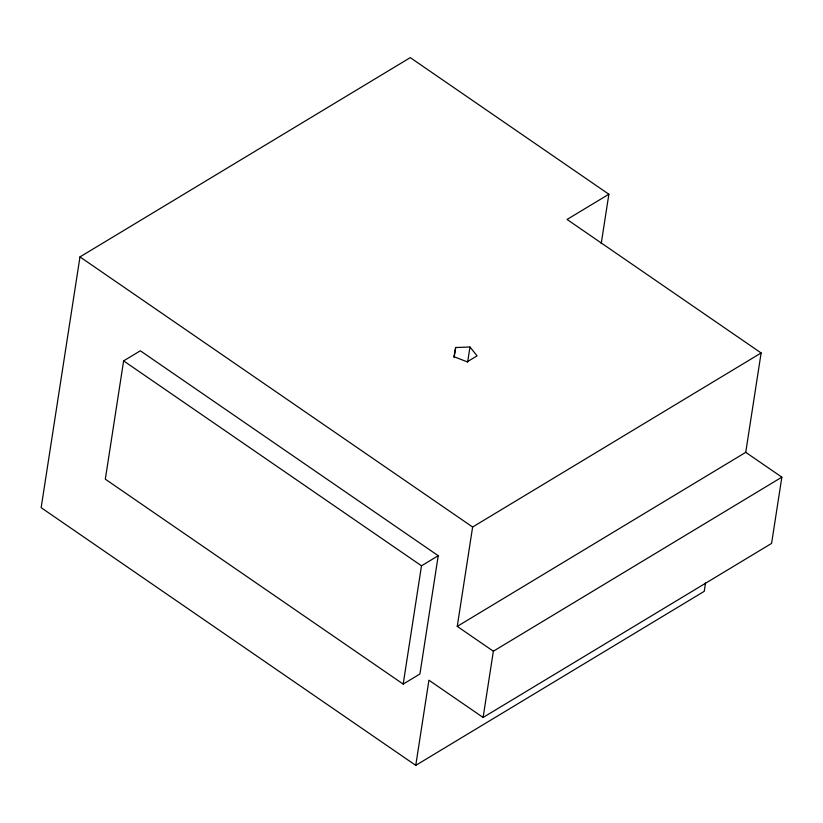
<?xml version="1.0" encoding="UTF-8"?>
<svg xmlns="http://www.w3.org/2000/svg" width="823" height="823" viewBox="0 0 823 823"><rect width="100%" height="100%" fill="white"/><g stroke="black" fill="none" stroke-linecap="round" stroke-linejoin="round"><path stroke-width="1.23" d="M601.222 243.629L608.866 194.238L410.276 57.631L79.975 256.91L41.15 507.678L415.759 765.369L704.251 591.315L705.609 582.519M123.625 360.886L105.313 479.171L403.188 684.088L419.915 673.996L438.227 555.71L140.342 350.793L123.625 360.886L421.499 565.802L403.188 684.088M454.111 357.614L455.675 347.512L469.984 347.008L477.093 355.855L467.186 361.832L453.946 356.678L455.675 347.512M467.639 362.141L469.984 347.008M415.759 765.369L428.937 680.199L483.101 717.461L771.593 543.406L781.85 477.165L745.741 452.331L761.121 352.964L567.057 219.463L608.866 194.238M483.101 717.461L493.358 651.219L457.249 626.385L472.628 527.029L761.121 352.964M421.499 565.802L438.227 555.71M457.249 626.385L745.741 452.331M493.358 651.219L781.85 477.165M79.975 256.91L472.628 527.029"/></g></svg>
